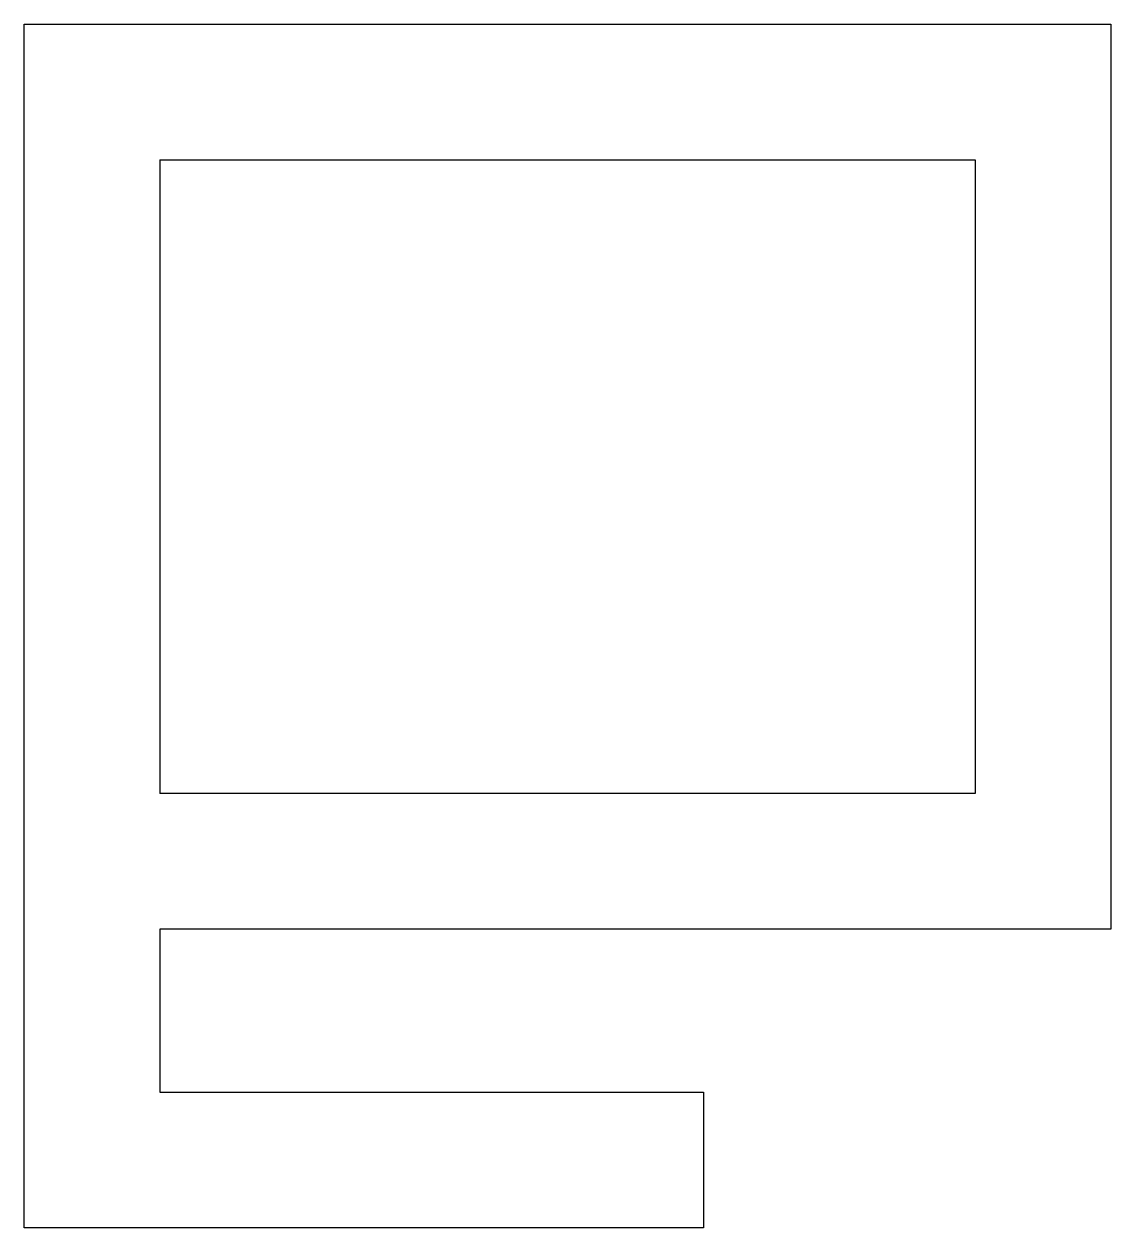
# Model space of a CAD drawing. Extents: x 874.5 to 886.5, y 632.9 to 646.2.
import ezdxf

# ---------------------------------------------------------------- set-up
doc = ezdxf.new("R2010")
doc.units = 0
doc.layers.get('0').update_dxf_attribs({"linetype": 'CONTINUOUS'})

msp = doc.modelspace()

# ---------------------------------------------------------------- linework, layer by layer
at = {"color": 7}
for p, q in [((874.535, 646.178), (886.535, 646.178)), ((874.535, 632.878), (874.535, 646.178)), ((886.535, 646.178), (886.535, 636.178)), ((876.035, 644.678), (885.035, 644.678)), ((876.035, 644.678), (876.035, 637.678)), ((885.035, 644.678), (885.035, 637.678)), ((885.035, 637.678), (876.035, 637.678)), ((876.035, 636.178), (876.035, 634.378)), ((886.535, 636.178), (876.035, 636.178)), ((876.035, 634.378), (882.035, 634.378)), ((882.035, 632.878), (874.535, 632.878))]:
    msp.add_line(p, q, dxfattribs=at)
msp.add_line((882.035, 634.378), (882.035, 632.878))

doc.saveas('drawing.dxf')
